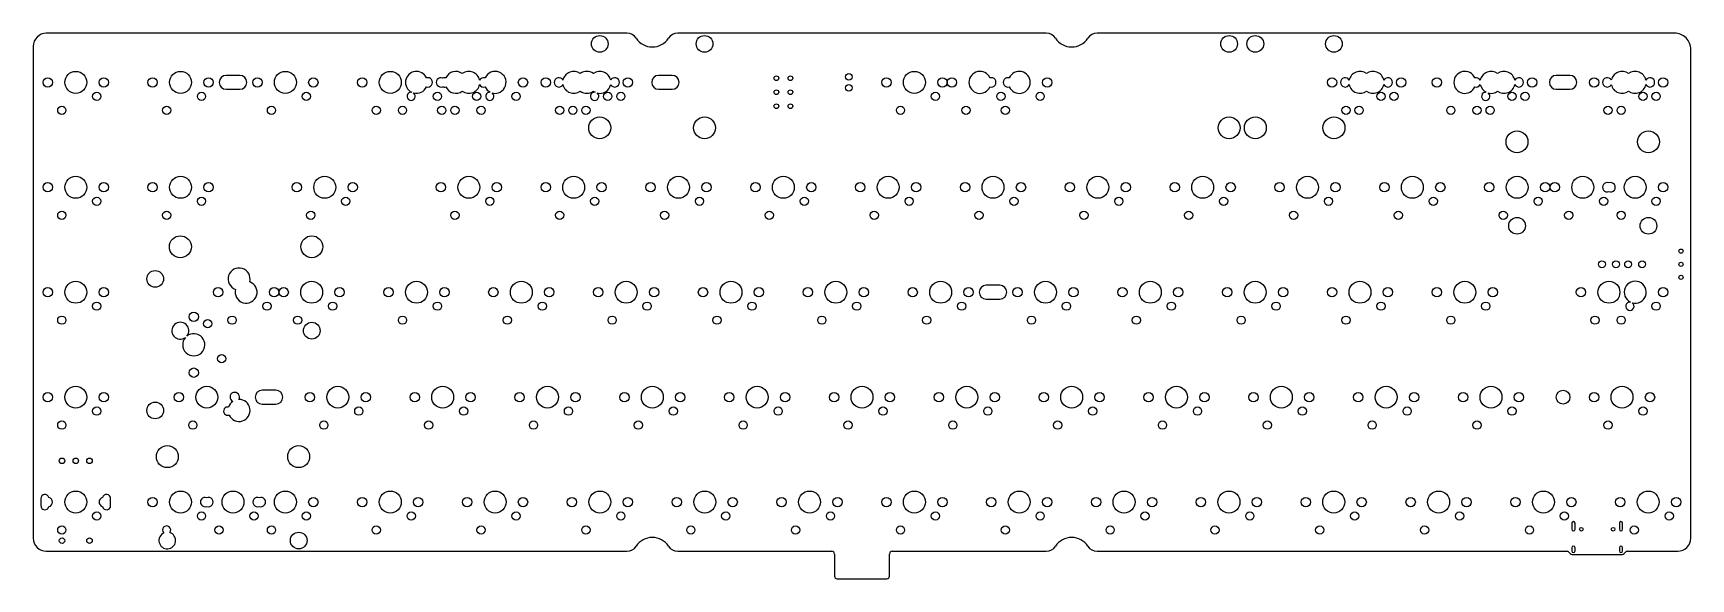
# Model space of a CAD drawing. Header units: millimetres. Extents: x -303 to -2, y -4 to 95.
import ezdxf

# ---------------------------------------------------------------- set-up
doc = ezdxf.new("R2010")
doc.units = ezdxf.units.MM
doc.layers.get('0').update_dxf_attribs({"linetype": 'CONTINUOUS'})

msp = doc.modelspace()

# ---------------------------------------------------------------- linework, layer by layer
for p, q in [((-195.11, 94.65), (-300.63, 94.65)), ((-118.91, 94.65), (-185.89, 94.65)), ((-4.76, 94.65), (-109.69, 94.65)), ((-303.01, 92.27), (-303.01, 2.98)), ((-1.79, 2.98), (-1.79, 91.68)), ((-300.63, 0.6), (-195.11, 0.6)), ((-185.89, 0.6), (-157.9, 0.6)), ((-157.4, 0.1), (-157.4, -3.9)), ((-147.4, -3.9), (-147.4, 0.1)), ((-146.9, 0.6), (-118.91, 0.6)), ((-109.69, 0.6), (-24.34, 0.6)), ((-23.12, 0), (-14.48, 0)), ((-13.26, 0.6), (-4.17, 0.6)), ((-156.9, -4.4), (-147.9, -4.4))]:
    msp.add_line(p, q)
for points in [[(-234.23, 83.93, 8.149017), (-233.89, 83.8, 0.36995), (-231.54, 84.91, 1.343317), (-231.54, 86.54, 1.429537)], [(-228.04, 84.91, 0.479841), (-225.03, 84.13, 0.547883), (-221.89, 85.32, 0.354419), (-220.89, 84.91, 0.176775), (-219.94, 83.93, 8.149017), (-219.6, 83.8, 2.174558), (-220.89, 86.54, 0.354439), (-221.89, 86.13, 0.547883), (-225.03, 87.32, 0.479841), (-228.04, 86.54, 0.16994), (-228.6, 86.51, 1.480018), (-228.6, 84.94, 0.16994)], [(-206.74, 85.32, 0.547883), (-203.6, 84.13, 0.331353), (-201.22, 84.13, 0.047578), (-200.89, 83.93, 8.148252), (-200.55, 83.8, 0.432463), (-198.07, 85.32, 3.918097), (-198.07, 86.13, 0.547845), (-201.22, 87.32, 0.33137), (-203.6, 87.32, 0.547883), (-206.74, 86.13, 3.920535)], [(-129.15, 86.54, 4.678416), (-129.15, 84.91, 1.343308)], [(-125.64, 86.54, 1.343308), (-125.64, 84.91, 4.678416)], [(-63.86, 86.13, 3.919809), (-63.86, 85.32, 0.547859), (-60.72, 84.13, 0.547896), (-57.58, 85.32, 3.919809), (-57.58, 86.13, 0.547859), (-60.72, 87.32, 0.547896)], [(-41.04, 86.54, 4.678476), (-41.04, 84.91, 0.354384), (-40.05, 85.32, 0.232862), (-38.97, 83.93, 8.149398), (-38.63, 83.8, 0.2309), (-36.91, 84.13, 0.547898), (-33.77, 85.32, 3.920099), (-33.77, 86.13, 0.547861), (-36.91, 87.32, 0.547898), (-40.05, 86.13, 0.35435)], [(-16.24, 85.32, 0.547864), (-13.1, 84.13, 0.547901), (-9.95, 85.32, 3.92039), (-9.95, 86.13, 0.547864), (-13.1, 87.32, 0.547901), (-16.24, 86.13, 3.92039)], [(-267.95, 86.98, 1), (-267.95, 84.48), (-265.45, 84.48, 1), (-265.45, 86.98)], [(-189.37, 86.98, 1), (-189.37, 84.48), (-186.87, 84.48, 1), (-186.87, 86.98)], [(-26.25, 86.98, 1), (-26.25, 84.48), (-23.75, 84.48, 1), (-23.75, 86.98)], [(-16.67, 67.46, 1.480026), (-16.67, 65.89, 1.480026)], [(-263.67, 49.51, 2.307564), (-266.24, 48.15, 2.307564)], [(-129.84, 48.88, 1), (-129.84, 46.38), (-127.34, 46.38, 1), (-127.34, 48.88)], [(-12.77, 45.83, 8.144779), (-12.43, 45.7, 21.954562)], [(-275.33, 39.43, 25.228676), (-275.1, 39.65, 19.261443)], [(-265.64, 28.16, 2.589663), (-266.73, 27.8, 0.16503), (-267.49, 26.77, 1.330258), (-267.4, 25.33, 1.858335)], [(-261.4, 29.83, 1), (-261.4, 27.33), (-258.9, 27.33, 1), (-258.9, 29.83)], [(-301.62, 8.88, 0.888832), (-300.15, 8.7, 0.777868), (-300.15, 10.35, 0.888832), (-301.62, 10.18)], [(-290.4, 8.7, 0.888832), (-288.93, 8.88), (-288.93, 10.18, 0.888832), (-290.4, 10.35, 0.777868)], [(-271.46, 10.31, 1.480026), (-271.46, 8.74, 1.480026)], [(-261.94, 10.31, 1.480026), (-261.94, 8.74, 1.480026)], [(-278.17, 3.99, 2.20368), (-279.29, 3.92, 5.213195)], [(-23.42, 4.58, 1), (-22.82, 4.58), (-22.82, 5.68, 1), (-23.42, 5.68)], [(-14.78, 4.58, 1), (-14.18, 4.58), (-14.18, 5.68, 1), (-14.78, 5.68)], [(-23.42, 0.65, 1), (-22.82, 0.65), (-22.82, 1.25, 1), (-23.42, 1.25)], [(-14.78, 0.65, 1), (-14.18, 0.65), (-14.18, 1.25, 1), (-14.78, 1.25)]]:
    msp.add_lwpolyline(points, format="xyb", close=True)
for centre, radius in [((-200.06, 92.71), 1.52), ((-181.01, 92.71), 1.52), ((-85.69, 92.71), 1.52), ((-80.93, 92.71), 1.52), ((-66.64, 92.71), 1.52), ((-295.27, 85.72), 1.99), ((-276.23, 85.72), 1.99), ((-257.18, 85.72), 1.99), ((-238.12, 85.72), 1.99), ((-142.88, 85.72), 1.99), ((-300.36, 85.72), 0.851), ((-290.19, 85.72), 0.851), ((-281.31, 85.72), 0.851), ((-271.14, 85.72), 0.851), ((-262.25, 85.72), 0.851), ((-252.1, 85.72), 0.851), ((-243.21, 85.72), 0.851), ((-214, 85.72), 0.851), ((-209.87, 85.72), 0.851), ((-194.95, 85.72), 0.851), ((-167.96, 86.48), 0.425), ((-167.96, 83.94), 0.425), ((-165.42, 86.48), 0.425), ((-165.42, 83.94), 0.425), ((-154.78, 86.73), 0.6), ((-154.78, 84.73), 0.6), ((-147.96, 85.72), 0.851), ((-137.79, 85.72), 0.851), ((-136.05, 85.72), 0.851), ((-118.75, 85.72), 0.851), ((-66.99, 85.72), 0.851), ((-54.45, 85.72), 0.851), ((-47.94, 85.72), 0.851), ((-30.64, 85.72), 0.851), ((-19.37, 85.72), 0.851), ((-6.83, 85.72), 0.851), ((-297.81, 80.65), 0.749), ((-291.46, 83.19), 0.749), ((-278.76, 80.65), 0.749), ((-272.42, 83.19), 0.749), ((-259.71, 80.65), 0.749), ((-253.37, 83.19), 0.749), ((-240.67, 80.65), 0.749), ((-235.9, 80.65), 0.749), ((-229.55, 83.19), 0.749), ((-228.76, 80.65), 0.749), ((-226.38, 80.65), 0.749), ((-222.41, 83.19), 0.749), ((-221.62, 80.65), 0.749), ((-215.26, 83.19), 0.749), ((-207.33, 80.65), 0.749), ((-204.95, 80.65), 0.749), ((-202.57, 80.65), 0.749), ((-198.6, 83.19), 0.749), ((-196.22, 83.19), 0.749), ((-167.96, 81.4), 0.425), ((-165.42, 81.4), 0.425), ((-145.41, 80.65), 0.749), ((-139.06, 83.19), 0.749), ((-133.51, 80.65), 0.749), ((-127.16, 83.19), 0.749), ((-126.36, 80.65), 0.749), ((-120.02, 83.19), 0.749), ((-64.45, 80.65), 0.749), ((-62.07, 80.65), 0.749), ((-58.1, 83.19), 0.749), ((-55.72, 83.19), 0.749), ((-45.4, 80.65), 0.749), ((-40.64, 80.65), 0.749), ((-38.26, 80.65), 0.749), ((-34.29, 83.19), 0.749), ((-31.91, 83.19), 0.749), ((-16.83, 80.65), 0.749), ((-14.45, 80.65), 0.749), ((-10.48, 83.19), 0.749), ((-8.1, 83.19), 0.749), ((-200.06, 77.47), 1.99), ((-181.01, 77.47), 1.99), ((-85.69, 77.47), 1.99), ((-80.93, 77.47), 1.99), ((-66.64, 77.47), 1.99), ((-33.37, 74.93), 1.99), ((-9.49, 74.93), 1.99), ((-300.36, 66.68), 0.851), ((-295.27, 66.68), 1.99), ((-290.19, 66.68), 0.851), ((-281.31, 66.68), 0.851), ((-276.23, 66.68), 1.99), ((-271.14, 66.68), 0.851), ((-255.11, 66.68), 0.851), ((-250.03, 66.68), 1.99), ((-244.95, 66.68), 0.851), ((-228.92, 66.68), 0.851), ((-223.84, 66.68), 1.99), ((-218.76, 66.68), 0.851), ((-209.87, 66.68), 0.851), ((-204.79, 66.68), 1.99), ((-199.71, 66.68), 0.851), ((-190.82, 66.68), 0.851), ((-185.74, 66.68), 1.99), ((-180.66, 66.68), 0.851), ((-171.77, 66.68), 0.851), ((-166.69, 66.68), 1.99), ((-161.61, 66.68), 0.851), ((-152.72, 66.68), 0.851), ((-147.64, 66.68), 1.99), ((-142.56, 66.68), 0.851), ((-133.67, 66.68), 0.851), ((-128.59, 66.68), 1.99), ((-123.51, 66.68), 0.851), ((-114.62, 66.68), 0.851), ((-109.54, 66.68), 1.99), ((-104.46, 66.68), 0.851), ((-95.57, 66.68), 0.851), ((-90.49, 66.68), 1.99), ((-85.41, 66.68), 0.851), ((-76.52, 66.68), 0.851), ((-71.44, 66.68), 1.99), ((-66.36, 66.68), 0.851), ((-57.47, 66.68), 0.851), ((-52.39, 66.68), 1.99), ((-47.31, 66.68), 0.851), ((-38.42, 66.68), 0.851), ((-33.34, 66.68), 1.99), ((-28.26, 66.68), 0.851), ((-26.51, 66.68), 0.851), ((-21.43, 66.68), 1.99), ((-11.91, 66.68), 1.99), ((-6.83, 66.68), 0.851), ((-291.46, 64.14), 0.749), ((-272.42, 64.14), 0.749), ((-246.22, 64.14), 0.749), ((-220.03, 64.14), 0.749), ((-200.98, 64.14), 0.749), ((-181.93, 64.14), 0.749), ((-162.88, 64.14), 0.749), ((-143.83, 64.14), 0.749), ((-124.78, 64.14), 0.749), ((-105.73, 64.14), 0.749), ((-86.68, 64.14), 0.749), ((-67.63, 64.14), 0.749), ((-48.58, 64.14), 0.749), ((-29.53, 64.14), 0.749), ((-17.62, 64.14), 0.749), ((-8.1, 64.14), 0.749), ((-297.81, 61.6), 0.749), ((-278.76, 61.6), 0.749), ((-252.57, 61.6), 0.749), ((-226.38, 61.6), 0.749), ((-207.33, 61.6), 0.749), ((-188.28, 61.6), 0.749), ((-169.23, 61.6), 0.749), ((-150.18, 61.6), 0.749), ((-131.13, 61.6), 0.749), ((-112.08, 61.6), 0.749), ((-93.03, 61.6), 0.749), ((-73.98, 61.6), 0.749), ((-54.93, 61.6), 0.749), ((-35.88, 61.6), 0.749), ((-33.37, 59.69), 1.52), ((-23.97, 61.6), 0.749), ((-14.45, 61.6), 0.749), ((-9.49, 59.69), 1.52), ((-276.26, 55.88), 1.99), ((-252.38, 55.88), 1.99), ((-3.57, 55.09), 0.375), ((-280.83, 50.04), 1.52), ((-17.94, 52.7), 0.625), ((-15.4, 52.7), 0.625), ((-13.18, 52.7), 0.625), ((-10.64, 52.7), 0.625), ((-3.57, 52.7), 0.375), ((-300.36, 47.62), 0.851), ((-295.27, 47.62), 1.99), ((-290.19, 47.62), 0.851), ((-269.4, 47.62), 0.851), ((-259.24, 47.62), 0.851), ((-257.49, 47.62), 0.851), ((-252.41, 47.62), 1.99), ((-247.33, 47.62), 0.851), ((-238.44, 47.62), 0.851), ((-233.36, 47.62), 1.99), ((-228.28, 47.62), 0.851), ((-219.39, 47.62), 0.851), ((-214.31, 47.62), 1.99), ((-209.23, 47.62), 0.851), ((-200.34, 47.62), 0.851), ((-195.26, 47.62), 1.99), ((-190.18, 47.62), 0.851), ((-181.29, 47.62), 0.851), ((-176.21, 47.62), 1.99), ((-171.13, 47.62), 0.851), ((-162.24, 47.62), 0.851), ((-157.16, 47.62), 1.99), ((-152.08, 47.62), 0.851), ((-143.19, 47.62), 0.851), ((-138.11, 47.62), 1.99), ((-133.03, 47.62), 0.851), ((-124.14, 47.62), 0.851), ((-119.06, 47.62), 1.99), ((-113.98, 47.62), 0.851), ((-105.09, 47.62), 0.851), ((-100.01, 47.62), 1.99), ((-94.93, 47.62), 0.851), ((-86.04, 47.62), 0.851), ((-80.96, 47.62), 1.99), ((-75.88, 47.62), 0.851), ((-66.99, 47.62), 0.851), ((-61.91, 47.62), 1.99), ((-56.83, 47.62), 0.851), ((-47.94, 47.62), 0.851), ((-42.86, 47.62), 1.99), ((-37.78, 47.62), 0.851), ((-21.75, 47.62), 0.851), ((-16.67, 47.62), 1.99), ((-6.83, 47.62), 0.851), ((-3.57, 50.32), 0.375), ((-291.46, 45.09), 0.749), ((-260.51, 45.09), 0.749), ((-248.6, 45.09), 0.749), ((-229.55, 45.09), 0.749), ((-210.5, 45.09), 0.749), ((-191.45, 45.09), 0.749), ((-172.4, 45.09), 0.749), ((-153.35, 45.09), 0.749), ((-134.3, 45.09), 0.749), ((-115.25, 45.09), 0.749), ((-96.2, 45.09), 0.749), ((-77.15, 45.09), 0.749), ((-58.1, 45.09), 0.749), ((-39.05, 45.09), 0.749), ((-8.1, 45.09), 0.749), ((-297.81, 42.55), 0.749), ((-273.84, 43.18), 0.851), ((-271.3, 41.91), 0.749), ((-266.86, 42.55), 0.749), ((-254.95, 42.55), 0.749), ((-235.9, 42.55), 0.749), ((-216.85, 42.55), 0.749), ((-197.8, 42.55), 0.749), ((-178.75, 42.55), 0.749), ((-159.7, 42.55), 0.749), ((-140.65, 42.55), 0.749), ((-121.6, 42.55), 0.749), ((-102.55, 42.55), 0.749), ((-83.5, 42.55), 0.749), ((-64.45, 42.55), 0.749), ((-45.4, 42.55), 0.749), ((-19.21, 42.55), 0.749), ((-14.45, 42.55), 0.749), ((-252.38, 40.64), 1.52), ((-268.76, 35.56), 0.749), ((-273.84, 33.02), 0.851), ((-295.27, 28.57), 1.99), ((-271.46, 28.57), 1.99), ((-247.65, 28.57), 1.99), ((-228.6, 28.57), 1.99), ((-209.55, 28.57), 1.99), ((-190.5, 28.57), 1.99), ((-171.45, 28.57), 1.99), ((-152.4, 28.57), 1.99), ((-133.35, 28.57), 1.99), ((-114.3, 28.57), 1.99), ((-95.25, 28.57), 1.99), ((-76.2, 28.57), 1.99), ((-57.15, 28.57), 1.99), ((-38.1, 28.57), 1.99), ((-14.29, 28.57), 1.99), ((-300.36, 28.57), 0.851), ((-290.19, 28.57), 0.851), ((-280.83, 26.16), 1.52), ((-276.54, 28.57), 0.851), ((-252.73, 28.57), 0.851), ((-242.57, 28.57), 0.851), ((-233.68, 28.57), 0.851), ((-223.52, 28.57), 0.851), ((-214.63, 28.57), 0.851), ((-204.47, 28.57), 0.851), ((-195.58, 28.57), 0.851), ((-185.42, 28.57), 0.851), ((-176.53, 28.57), 0.851), ((-166.37, 28.57), 0.851), ((-157.48, 28.57), 0.851), ((-147.32, 28.57), 0.851), ((-138.43, 28.57), 0.851), ((-128.27, 28.57), 0.851), ((-119.38, 28.57), 0.851), ((-109.22, 28.57), 0.851), ((-100.33, 28.57), 0.851), ((-90.17, 28.57), 0.851), ((-81.28, 28.57), 0.851), ((-71.12, 28.57), 0.851), ((-62.23, 28.57), 0.851), ((-52.07, 28.57), 0.851), ((-43.18, 28.57), 0.851), ((-33.02, 28.57), 0.851), ((-25, 28.57), 1.25), ((-19.37, 28.57), 0.851), ((-9.21, 28.57), 0.851), ((-297.81, 23.5), 0.749), ((-291.46, 26.04), 0.749), ((-274, 23.5), 0.749), ((-250.19, 23.5), 0.749), ((-243.84, 26.04), 0.749), ((-231.14, 23.5), 0.749), ((-224.79, 26.04), 0.749), ((-212.09, 23.5), 0.749), ((-205.74, 26.04), 0.749), ((-193.04, 23.5), 0.749), ((-186.69, 26.04), 0.749), ((-173.99, 23.5), 0.749), ((-167.64, 26.04), 0.749), ((-154.94, 23.5), 0.749), ((-148.59, 26.04), 0.749), ((-135.89, 23.5), 0.749), ((-129.54, 26.04), 0.749), ((-116.84, 23.5), 0.749), ((-110.49, 26.04), 0.749), ((-97.79, 23.5), 0.749), ((-91.44, 26.04), 0.749), ((-78.74, 23.5), 0.749), ((-72.39, 26.04), 0.749), ((-59.69, 23.5), 0.749), ((-53.34, 26.04), 0.749), ((-40.64, 23.5), 0.749), ((-34.29, 26.04), 0.749), ((-16.83, 23.5), 0.749), ((-10.48, 26.04), 0.749), ((-278.64, 17.78), 1.99), ((-254.76, 17.78), 1.99), ((-297.77, 17.02), 0.5), ((-295.27, 17.02), 0.5), ((-292.77, 17.02), 0.5), ((-295.27, 9.53), 1.99), ((-281.31, 9.53), 0.851), ((-276.23, 9.53), 1.99), ((-266.7, 9.53), 1.99), ((-257.18, 9.53), 1.99), ((-252.1, 9.53), 0.851), ((-243.21, 9.53), 0.851), ((-238.12, 9.53), 1.99), ((-233.05, 9.53), 0.851), ((-224.16, 9.53), 0.851), ((-219.07, 9.53), 1.99), ((-214, 9.53), 0.851), ((-205.11, 9.53), 0.851), ((-200.03, 9.53), 1.99), ((-194.95, 9.53), 0.851), ((-186.06, 9.53), 0.851), ((-180.97, 9.53), 1.99), ((-175.9, 9.53), 0.851), ((-167.01, 9.53), 0.851), ((-161.93, 9.53), 1.99), ((-156.84, 9.53), 0.851), ((-147.96, 9.53), 0.851), ((-142.88, 9.53), 1.99), ((-137.79, 9.53), 0.851), ((-128.91, 9.53), 0.851), ((-123.83, 9.53), 1.99), ((-118.75, 9.53), 0.851), ((-109.86, 9.53), 0.851), ((-104.78, 9.53), 1.99), ((-99.69, 9.53), 0.851), ((-90.81, 9.53), 0.851), ((-85.72, 9.53), 1.99), ((-80.65, 9.53), 0.851), ((-71.75, 9.53), 0.851), ((-66.68, 9.53), 1.99), ((-61.6, 9.53), 0.851), ((-52.7, 9.53), 0.851), ((-47.62, 9.53), 1.99), ((-42.55, 9.53), 0.851), ((-33.66, 9.53), 0.851), ((-28.57, 9.53), 1.99), ((-23.5, 9.53), 0.851), ((-14.61, 9.53), 0.851), ((-9.53, 9.53), 1.99), ((-4.45, 9.53), 0.851), ((-291.46, 6.99), 0.749), ((-272.42, 6.99), 0.749), ((-262.89, 6.99), 0.749), ((-253.37, 6.99), 0.749), ((-234.31, 6.99), 0.749), ((-215.26, 6.99), 0.749), ((-196.22, 6.99), 0.749), ((-177.16, 6.99), 0.749), ((-158.12, 6.99), 0.749), ((-139.06, 6.99), 0.749), ((-120.02, 6.99), 0.749), ((-100.97, 6.99), 0.749), ((-81.92, 6.99), 0.749), ((-62.87, 6.99), 0.749), ((-43.81, 6.99), 0.749), ((-24.77, 6.99), 0.749), ((-5.71, 6.99), 0.749), ((-297.81, 4.45), 0.749), ((-297.77, 2.52), 0.5), ((-292.77, 2.52), 0.5), ((-269.24, 4.45), 0.749), ((-259.71, 4.45), 0.749), ((-254.76, 2.54), 1.52), ((-240.67, 4.45), 0.749), ((-221.62, 4.45), 0.749), ((-202.57, 4.45), 0.749), ((-183.51, 4.45), 0.749), ((-164.47, 4.45), 0.749), ((-145.41, 4.45), 0.749), ((-126.36, 4.45), 0.749), ((-107.31, 4.45), 0.749), ((-88.27, 4.45), 0.749), ((-69.22, 4.45), 0.749), ((-50.17, 4.45), 0.749), ((-31.11, 4.45), 0.749), ((-21.69, 4.6), 0.325), ((-15.91, 4.6), 0.325), ((-12.07, 4.45), 0.749)]:
    msp.add_circle(centre, radius)
for centre, radius, start, end in [((-300.63, 92.27), 2.38, 89.9998, 180.0002), ((-195.11, 92.65), 2, 33.0558, 90), ((-190.5, 95.65), 3.5, 213.0537, 326.9438), ((-185.89, 92.65), 2, 90.0009, 146.9478), ((-118.91, 92.65), 2, 33.0558, 90), ((-114.3, 95.65), 3.5, 213.0537, 326.9438), ((-109.69, 92.65), 2, 90.0009, 146.9478), ((-4.76, 91.68), 2.98, 0, 90.0002), ((-190.5, -0.4), 3.5, 33.0538, 146.9445), ((-114.3, -0.4), 3.5, 33.0538, 146.9445), ((-300.63, 2.98), 2.38, 179.9993, 270.0005), ((-195.11, 2.6), 2, 270, 326.9471), ((-185.89, 2.6), 2, 213.0558, 270), ((-157.9, 0.1), 0.5, 0, 90), ((-146.9, 0.1), 0.5, 90, 180), ((-118.91, 2.6), 2, 270, 326.9471), ((-109.69, 2.6), 2, 213.0558, 270), ((-24.34, 0), 0.595, 37.9333, 90.001), ((-23.12, 0.95), 0.95, 217.934, 270.0012), ((-14.48, 0.95), 0.95, 269.9994, 322.0644), ((-13.26, 0), 0.595, 90.001, 142.0648), ((-4.17, 2.98), 2.38, -90.0005, 0.0005), ((-156.9, -3.9), 0.5, 180, 270), ((-147.9, -3.9), 0.5, -90, 0)]:
    msp.add_arc(centre, radius, start, end)

doc.saveas('drawing.dxf')
